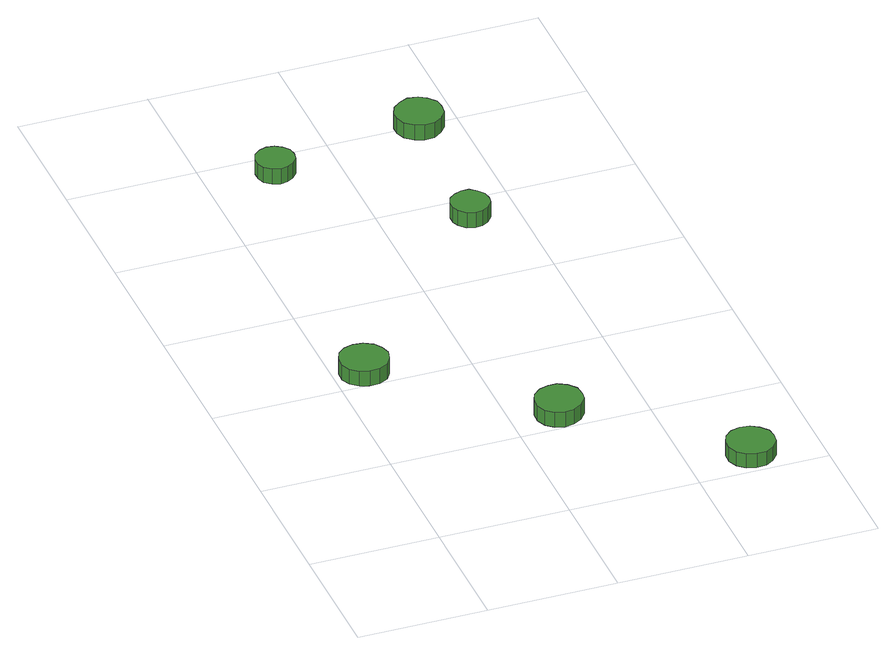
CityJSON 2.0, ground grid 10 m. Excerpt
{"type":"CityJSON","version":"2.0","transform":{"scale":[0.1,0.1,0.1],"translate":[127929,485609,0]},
"CityObjects":{
"tree1":{"type":"SolitaryVegetationObject","attributes":{"function":"something"},"geometry":[{"type":"MultiSurface","lod":"1","boundaries":[[[0,1,2,3,4,5,6,7,8,9,10,11,12,13,14]],[[15,16,17,18,19,20,21,22,23,24,25,26,27,28,29]],[[0,29,28,1]],[[1,28,27,2]],[[2,27,26,3]],[[3,26,25,4]],[[4,25,24,5]],[[5,24,23,6]],[[6,23,22,7]],[[7,22,21,8]],[[8,21,20,9]],[[9,20,19,10]],[[10,19,18,11]],[[11,18,17,12]],[[12,17,16,13]],[[13,16,15,14]],[[14,15,29,0]]]}]},
"tree2":{"type":"SolitaryVegetationObject","attributes":{"function":"something"},"geometry":[{"type":"MultiSurface","lod":"1","boundaries":[[[30,31,32,33,34,35,36,37,38,39,40,41,42,43,44]],[[45,46,47,48,49,50,51,52,53,54,55,56,57,58,59]],[[30,59,58,31]],[[31,58,57,32]],[[32,57,56,33]],[[33,56,55,34]],[[34,55,54,35]],[[35,54,53,36]],[[36,53,52,37]],[[37,52,51,38]],[[38,51,50,39]],[[39,50,49,40]],[[40,49,48,41]],[[41,48,47,42]],[[42,47,46,43]],[[43,46,45,44]],[[44,45,59,30]]]}]},
"tree3":{"type":"SolitaryVegetationObject","attributes":{"function":"something"},"geometry":[{"type":"MultiSurface","lod":"1","boundaries":[[[60,61,62,63,64,65,66,67,68,69,70,71,72,73,74]],[[75,76,77,78,79,80,81,82,83,84,85,86,87,88,89]],[[60,89,88,61]],[[61,88,87,62]],[[62,87,86,63]],[[63,86,85,64]],[[64,85,84,65]],[[65,84,83,66]],[[66,83,82,67]],[[67,82,81,68]],[[68,81,80,69]],[[69,80,79,70]],[[70,79,78,71]],[[71,78,77,72]],[[72,77,76,73]],[[73,76,75,74]],[[74,75,89,60]]]}]},
"tree4":{"type":"SolitaryVegetationObject","attributes":{"function":"something"},"geometry":[{"type":"MultiSurface","lod":"1","boundaries":[[[90,91,92,93,94,95,96,97,98,99,100,101,102,103,104]],[[105,106,107,108,109,110,111,112,113,114,115,116,117,118,119]],[[90,119,118,91]],[[91,118,117,92]],[[92,117,116,93]],[[93,116,115,94]],[[94,115,114,95]],[[95,114,113,96]],[[96,113,112,97]],[[97,112,111,98]],[[98,111,110,99]],[[99,110,109,100]],[[100,109,108,101]],[[101,108,107,102]],[[102,107,106,103]],[[103,106,105,104]],[[104,105,119,90]]]}]},
"tree5":{"type":"SolitaryVegetationObject","attributes":{"function":"something"},"geometry":[{"type":"MultiSurface","lod":"1","boundaries":[[[120,121,122,123,124,125,126,127,128,129,130,131,132,133,134]],[[135,136,137,138,139,140,141,142,143,144,145,146,147,148,149]],[[120,149,148,121]],[[121,148,147,122]],[[122,147,146,123]],[[123,146,145,124]],[[124,145,144,125]],[[125,144,143,126]],[[126,143,142,127]],[[127,142,141,128]],[[128,141,140,129]],[[129,140,139,130]],[[130,139,138,131]],[[131,138,137,132]],[[132,137,136,133]],[[133,136,135,134]],[[134,135,149,120]]]}]},
"tree6":{"type":"SolitaryVegetationObject","attributes":{"function":"something"},"geometry":[{"type":"MultiSurface","lod":"1","boundaries":[[[150,151,152,153,154,155,156,157,158,159,160,161,162,163,164]],[[165,166,167,168,169,170,171,172,173,174,175,176,177,178,179]],[[150,179,178,151]],[[151,178,177,152]],[[152,177,176,153]],[[153,176,175,154]],[[154,175,174,155]],[[155,174,173,156]],[[156,173,172,157]],[[157,172,171,158]],[[158,171,170,159]],[[159,170,169,160]],[[160,169,168,161]],[[161,168,167,162]],[[162,167,166,163]],[[163,166,165,164]],[[164,165,179,150]]]}]}
},
"vertices":[
[42,218,22],[40,225,22],[36,231,22],[29,235,22],[21,236,22],[14,234,22],[8,229,22],[5,222,22],[5,214,22],[8,207,22],[14,202,22],[21,200,22],[29,200,22],[36,204,22],[40,210,22],[40,210,9],[36,204,9],[29,200,9],[21,200,9],[14,202,9],[8,207,9],[5,214,9],[5,222,9],[8,229,9],[14,234,9],[21,236,9],[29,235,9],[36,231,9],[40,225,9],[42,218,9],
[154,118,23],[153,126,23],[148,132,23],[141,136,23],[134,136,23],[127,134,23],[121,129,23],[118,122,23],[118,114,23],[121,107,23],[127,102,23],[134,100,23],[141,101,23],[148,105,23],[153,111,23],[153,111,10],[148,105,10],[141,101,10],[134,100,10],[127,102,10],[121,107,10],[118,114,10],[118,122,10],[121,129,10],[127,134,10],[134,136,10],[141,136,10],[148,132,10],[153,126,10],[154,118,10],
[66,476,25],[65,482,25],[61,487,25],[56,490,25],[50,491,25],[44,489,25],[39,485,25],[37,479,25],[37,473,25],[39,467,25],[44,463,25],[50,461,25],[56,462,25],[61,465,25],[65,470,25],[65,470,12],[61,465,12],[56,462,12],[50,461,12],[44,463,12],[39,467,12],[37,473,12],[37,479,12],[39,485,12],[44,489,12],[50,491,12],[56,490,12],[61,487,12],[65,482,12],[66,476,12],
[265,21,22],[264,28,22],[259,34,22],[253,38,22],[245,39,22],[238,37,22],[232,32,22],[229,25,22],[229,17,22],[232,10,22],[238,5,22],[245,3,22],[253,3,22],[259,7,22],[264,13,22],[264,13,10],[259,7,10],[253,3,10],[245,3,10],[238,5,10],[232,10,10],[229,17,10],[229,25,10],[232,32,10],[238,37,10],[245,39,10],[253,38,10],[259,34,10],[264,28,10],[265,21,10],
[179,377,23],[178,383,23],[174,388,23],[169,392,23],[163,392,23],[157,390,23],[152,386,23],[150,380,23],[150,374,23],[152,369,23],[157,364,23],[163,362,23],[169,363,23],[174,366,23],[178,371,23],[178,371,10],[174,366,10],[169,363,10],[163,362,10],[157,364,10],[152,369,10],[150,374,10],[150,380,10],[152,386,10],[157,390,10],[163,392,10],[169,392,10],[174,388,10],[178,383,10],[179,377,10],
[188,499,23],[187,506,23],[182,512,23],[176,516,23],[168,517,23],[161,514,23],[155,509,23],[152,502,23],[152,495,23],[155,488,23],[161,483,23],[168,480,23],[176,481,23],[182,485,23],[187,491,23],[187,491,10],[182,485,10],[176,481,10],[168,480,10],[161,483,10],[155,488,10],[152,495,10],[152,502,10],[155,509,10],[161,514,10],[168,517,10],[176,516,10],[182,512,10],[187,506,10],[188,499,10]
]}
